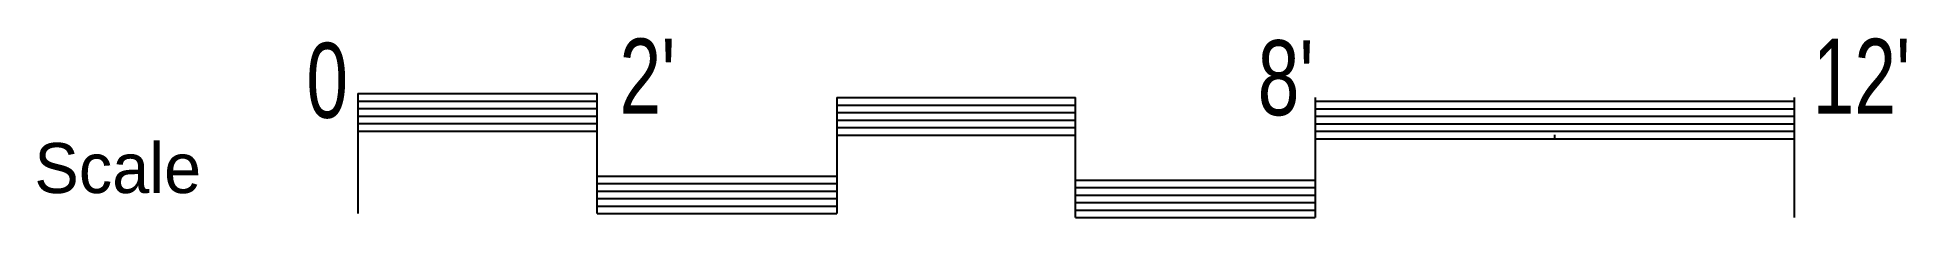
# Model space of a CAD drawing. Extents: x 1030 to 1218, y 493 to 511.
import ezdxf

# ---------------------------------------------------------------- set-up
doc = ezdxf.new("R2010")
doc.units = 0
doc.layers.add('102__102', color=12, linetype='CONTINUOUS')
doc.layers.add('TXT', color=2, linetype='CONTINUOUS')

msp = doc.modelspace()

# ---------------------------------------------------------------- linework, layer by layer
at = {"layer": '102__102', "color": 0, "linetype": 'CONTINUOUS'}
for p, q in [((1062.45, 505.81), (1062.45, 493.81)), ((1062.45, 505.81), (1086.45, 505.81)), ((1062.45, 505.06), (1086.41, 505.06)), ((1062.45, 504.31), (1086.41, 504.31)), ((1086.45, 503.4), (1086.45, 505.81)), ((1110.45, 505.42), (1134.41, 505.42)), ((1110.45, 505.42), (1110.45, 494.2)), ((1110.45, 504.67), (1134.41, 504.67)), ((1134.41, 503.02), (1134.41, 505.42)), ((1158.41, 505.04), (1206.45, 505.04)), ((1158.41, 505.04), (1158.41, 493.82)), ((1158.41, 504.29), (1206.45, 504.29)), ((1158.45, 493.42), (1158.45, 505.42)), ((1206.45, 505.42), (1206.45, 493.42)), ((1062.45, 503.56), (1086.41, 503.56)), ((1062.45, 502.81), (1086.41, 502.81)), ((1086.45, 493.81), (1086.45, 503.4)), ((1110.45, 503.92), (1134.41, 503.92)), ((1110.45, 503.17), (1134.41, 503.17)), ((1110.45, 502.42), (1134.41, 502.42)), ((1134.41, 493.42), (1134.41, 503.02)), ((1158.41, 503.54), (1206.45, 503.54)), ((1158.41, 502.79), (1206.45, 502.79)), ((1062.45, 502.06), (1086.45, 502.06)), ((1110.45, 501.67), (1134.45, 501.67)), ((1158.41, 502.04), (1206.45, 502.04)), ((1158.41, 501.29), (1206.45, 501.29)), ((1182.41, 501.68), (1182.41, 501.29)), ((1086.45, 497.56), (1110.41, 497.56)), ((1086.45, 496.81), (1110.41, 496.81)), ((1134.41, 497.17), (1158.37, 497.17)), ((1086.45, 496.06), (1110.41, 496.06)), ((1086.45, 495.31), (1110.41, 495.31)), ((1134.41, 496.42), (1158.37, 496.42)), ((1134.41, 495.67), (1158.37, 495.67)), ((1134.41, 494.92), (1158.37, 494.92)), ((1086.45, 494.56), (1110.41, 494.56)), ((1086.45, 493.81), (1110.45, 493.81)), ((1110.45, 494.2), (1110.45, 493.81)), ((1134.41, 494.17), (1158.37, 494.17)), ((1134.41, 493.42), (1158.41, 493.42)), ((1158.41, 493.82), (1158.41, 493.42))]:
    msp.add_line(p, q, dxfattribs=at)

# ---------------------------------------------------------------- texts
at = {"layer": '102__102', "color": 0, "width": 0.75}
for s, p in [('0', (1057.28, 503.39)), ("2'", (1088.68, 503.81)), ("8'", (1152.66, 503.65)), ("12'", (1208.3, 503.79))]:
    msp.add_text(s, height=7.5, dxfattribs=at).set_placement(p)
at = {"layer": 'TXT', "color": 0}
msp.add_text('Scale', height=5, dxfattribs=at).set_placement((1030.01, 495.87))

doc.saveas('drawing.dxf')
